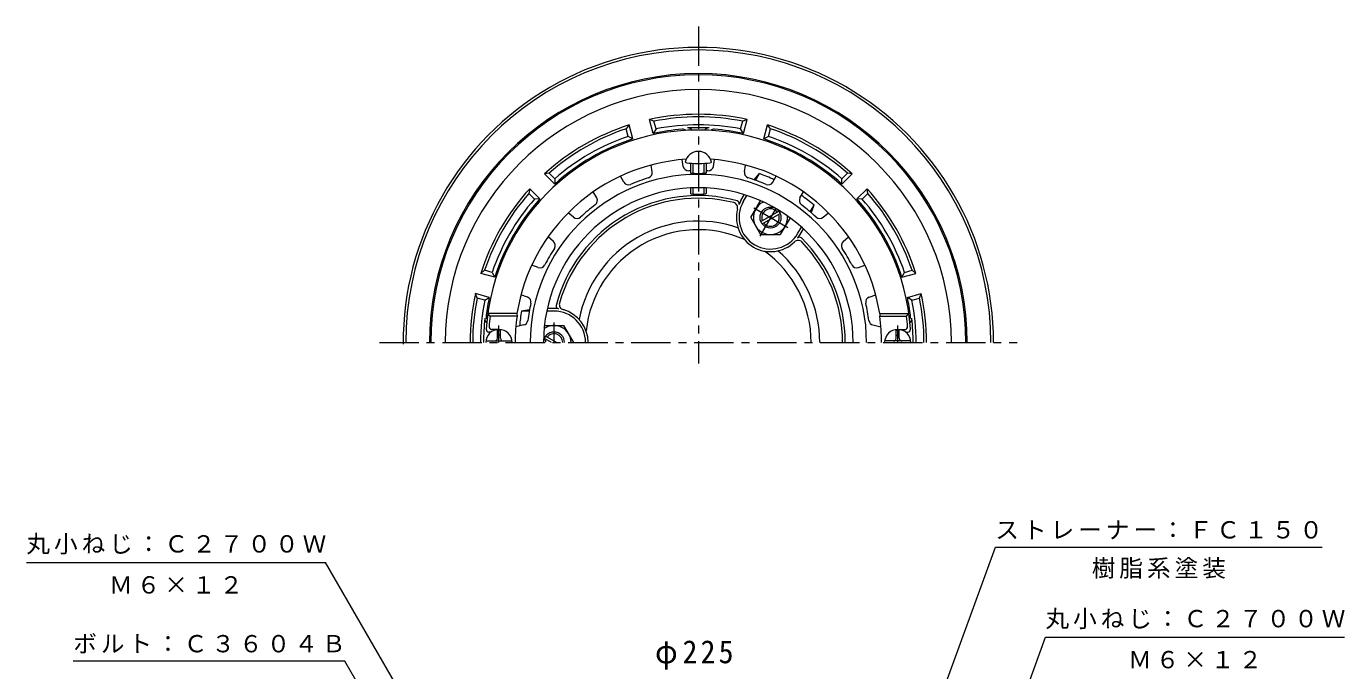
# Model space of a CAD drawing. Units: millimetres, scale not verified. Extents: x -288 to 236, y -347 to 360.
# Drawn here: x -288 to 214, y 115 to 360 of the extents above; entities that cross this region are included whole.
import ezdxf

# ---------------------------------------------------------------- set-up
doc = ezdxf.new("R2010")
doc.units = ezdxf.units.MM
doc.header["$LTSCALE"] = 3
doc.linetypes.add('CHAIN1', pattern=[8, 5, -1, 1, -1])
for name, color, linetype, lineweight in [('0-0_通り芯', 3, 'Continuous', 9), ('0-1_躯体', 2, 'Continuous', 9), ('0-2_仕上', 6, 'Continuous', 5), ('0-4_その他', 7, 'Continuous', 9), ('0-5_寸法', 7, 'Continuous', 9), ('0-A', 4, 'Continuous', 9)]:
    doc.layers.add(name, color=color, linetype=linetype, lineweight=lineweight)
doc.styles.add('ＭＳ ゴシック', font='')
doc.styles.get('ＭＳ ゴシック').set_extended_font_data('MS Gothic')

msp = doc.modelspace()

# ---------------------------------------------------------------- linework, layer by layer
at = {"layer": '0-0_通り芯', "linetype": 'CHAIN1'}
for p, q in [((-31.987, 360.311), (-31.987, 231.811)), ((-153.539, 239.811), (89.566, 239.811))]:
    msp.add_line(p, q, dxfattribs=at)
at = {"layer": '0-0_通り芯'}
for radius, start, end in [(112.5, 0.00015, 180.31191), (111.5, 0.00015, 180), (46.276, 70.96215, 169.03777), (42.99, 65.86517, 174.13474), (42.99, 0, 54.13468), (46.276, 0, 49.03771)]:
    msp.add_arc((-31.987, 239.811), radius, start, end, dxfattribs=at)
at = {"layer": '0-1_躯体'}
for p, q in [((-58.344, 322.722), (-59.512, 321.287)), ((-56.919, 317.404), (-58.344, 322.722)), ((-49.191, 319.474), (-50.616, 324.793)), ((-48.887, 324.134), (-50.616, 324.793)), ((-48.109, 321.23), (-48.887, 324.134)), ((-15.864, 321.23), (-15.086, 324.134)), ((-13.357, 324.793), (-15.086, 324.134)), ((-14.782, 319.474), (-13.357, 324.793)), ((-7.054, 317.404), (-5.629, 322.722)), ((-4.461, 321.287), (-5.629, 322.722)), ((-58.734, 318.383), (-59.512, 321.287)), ((-56.919, 317.404), (-58.734, 318.383)), ((-48.109, 321.23), (-49.191, 319.474)), ((-14.782, 319.474), (-15.864, 321.23)), ((-5.239, 318.383), (-7.054, 317.404)), ((-5.239, 318.383), (-4.461, 321.287)), ((-88.784, 304.387), (-90.611, 304.093)), ((-86.718, 300.199), (-90.611, 304.093)), ((-86.658, 302.261), (-88.784, 304.387)), ((-86.658, 302.261), (-86.718, 300.199)), ((-10.65, 301.798), (-8.683, 304.173)), ((-10.155, 301.625), (-8.684, 304.173)), ((22.685, 302.261), (24.811, 304.387)), ((22.745, 300.199), (22.685, 302.261)), ((22.745, 300.199), (26.638, 304.093)), ((26.638, 304.093), (24.811, 304.387)), ((-96.268, 298.436), (-96.562, 296.608)), ((-94.436, 294.483), (-96.562, 296.608)), ((-92.375, 294.542), (-96.268, 298.436)), ((28.402, 294.542), (32.295, 298.436)), ((30.464, 294.483), (32.589, 296.608)), ((32.589, 296.608), (32.295, 298.436)), ((-92.375, 294.542), (-94.436, 294.483)), ((-15.745, 293.942), (-14.47, 296.151)), ((-14.879, 293.442), (-13.495, 295.838)), ((10.63, 289.625), (12.101, 292.173)), ((11.028, 289.282), (12.101, 292.173)), ((30.464, 294.483), (28.402, 294.542)), ((5.906, 281.442), (7.289, 283.838)), ((6.772, 280.942), (8.047, 283.151)), ((-113.463, 267.336), (-114.898, 266.168)), ((-110.559, 266.558), (-113.463, 267.336)), ((-110.559, 266.558), (-109.579, 264.743)), ((45.606, 264.743), (46.586, 266.558)), ((46.586, 266.558), (49.49, 267.336)), ((50.925, 266.168), (49.49, 267.336)), ((-109.579, 264.743), (-114.898, 266.168)), ((45.606, 264.743), (50.925, 266.168)), ((-111.65, 257.015), (-116.968, 258.44)), ((-116.31, 256.711), (-116.968, 258.44)), ((-113.406, 255.933), (-116.31, 256.711)), ((-113.406, 255.933), (-111.65, 257.015)), ((47.677, 257.015), (52.995, 258.44)), ((49.433, 255.933), (47.677, 257.015)), ((49.433, 255.933), (52.337, 256.711)), ((52.337, 256.711), (52.995, 258.44)), ((-96.337, 252.326), (-99.377, 251.811)), ((-96.435, 251.811), (-99.377, 251.811)), ((-86.986, 251.811), (-89.753, 251.811)), ((-86.986, 252.811), (-89.536, 252.811))]:
    msp.add_line(p, q, dxfattribs=at)
at = {"layer": '0-1_躯体', "color": 4}
for p, q in [((-11.986, 287.442), (-8.291, 293.843)), ((-8.173, 285.891), (-1.3, 289.859)), ((-7.673, 285.025), (-0.8, 288.993)), ((2.959, 287.348), (-0.739, 280.942)), ((-90.628, 246.306), (-83.231, 246.306)), ((-79.484, 239.816), (-83.231, 246.306)), ((-87.986, 239.811), (-90.673, 241.362)), ((-85.986, 239.811), (-90.173, 242.228)), ((-79.486, 239.811), (-79.484, 239.816))]:
    msp.add_line(p, q, dxfattribs=at)
at = {"layer": '0-1_躯体', "color": 4, "linetype": 'CHAIN1'}
for p, q in [((-10.851, 291.117), (2.082, 283.65)), ((-2.486, 290.906), (-8.59, 280.335)), ((-86.986, 239.811), (-86.986, 247.404))]:
    msp.add_line(p, q, dxfattribs=at)
at = {"layer": '0-1_躯体', "color": 4}
msp.add_lwpolyline([(-11.986, 287.442), (-8.234, 280.942), (-0.739, 280.942)], dxfattribs=at)
msp.add_circle((-4.486, 287.442), 4, dxfattribs=at)
at = {"layer": '0-1_躯体'}
for centre, radius, start, end in [((-31.987, 239.811), 102.5, 0, 180), ((-31.987, 239.811), 102, 0, 180), ((-31.987, 239.811), 96.441, 0, 180), ((-31.987, 239.811), 87, 77.63522, 102.36475), ((-31.987, 239.811), 87, 107.63522, 132.36475), ((-31.987, 239.811), 86, 78.66675, 101.33324), ((-31.987, 239.811), 83, 78.79947, 101.20049), ((-31.987, 239.811), 81.876, 87.12955, 92.87045), ((-35.986, 319.586), 2, 36.49266, 92.87048), ((-27.987, 319.586), 2, 87.12952, 143.50734), ((-31.987, 239.811), 87, 47.63522, 72.36475), ((-31.987, 239.811), 86, 108.66675, 131.33324), ((-31.987, 239.811), 81.5, 107.81322, 132.18677), ((-31.987, 239.811), 83, 108.79947, 131.20049), ((-31.987, 239.811), 81.5, 94.32832, 102.18677), ((-37.986, 319.084), 2, 52.44321, 94.32849), ((-25.986, 319.084), 2, 85.67151, 127.55679), ((-31.987, 239.811), 81.5, 77.81322, 85.67168), ((-31.987, 239.811), 81.5, 47.81322, 72.18677), ((-31.987, 239.811), 83, 48.79947, 71.20049), ((-31.987, 239.811), 86, 48.66675, 71.33324), ((-31.987, 239.811), 68.451, 65.02869, 70.09653), ((-31.987, 239.811), 87, 137.63522, 162.36475), ((-31.987, 239.811), 86, 138.66675, 161.33324), ((-31.987, 239.811), 87, 17.63522, 42.36475), ((-31.987, 239.811), 86, 18.66675, 41.33324), ((-31.987, 239.811), 83, 138.79947, 161.20049), ((-31.987, 239.811), 81.5, 137.81322, 162.18677), ((-31.987, 239.811), 56, 74.62402, 165.37592), ((-31.987, 239.811), 55, 75.82635, 164.17365), ((-19.009, 291.197), 2, 345.50188, 75.82657), ((-17.403, 292.842), 1, 337.312, 74.62364), ((-4.486, 287.442), 12, 149.99997, 329.99992), ((-4.486, 287.442), 13, 150.00023, 157.31186), ((-31.987, 239.811), 68.451, 49.90335, 54.9713), ((-31.987, 239.811), 81.5, 17.81322, 42.18677), ((-31.987, 239.811), 83, 18.79947, 41.20049), ((-4.486, 287.442), 13, 165.50212, 314.49786), ((6.027, 276.743), 2, 44.17444, 134.49887), ((6.648, 278.956), 1, 45.37593, 142.68735), ((-4.486, 287.442), 13, 322.688, 329.99991), ((-31.987, 239.811), 56, 0, 45.3759), ((-31.987, 239.811), 55, 0, 44.17365), ((-31.987, 239.811), 87, 167.63525, 180), ((-31.987, 239.811), 86, 168.66676, 180), ((-31.987, 239.811), 81.5, 167.81323, 172.77383), ((-31.987, 239.811), 81.5, 7.22617, 12.18677), ((-31.987, 239.811), 86, 0, 11.33324), ((-31.987, 239.811), 87, 0, 12.36475), ((-31.987, 239.811), 83, 168.79951, 180), ((-31.987, 239.811), 68.451, 169.90335, 174.7011), ((-86.986, 239.811), 13, 82.688, 89.99991), ((-86.986, 239.811), 12, 0, 89.99992), ((-85.205, 253.697), 1, 165.37593, 262.68735), ((-82.977, 254.265), 2, 164.17444, 254.49887), ((-86.986, 239.811), 13, 0, 74.49786), ((-31.987, 239.811), 83, 0, 11.20049), ((-31.987, 239.811), 81.876, 173.5304, 180), ((-111.353, 248.811), 2, 173.52994, 229.91017), ((-110.855, 249.811), 2, 172.77383, 214.65796), ((46.882, 249.811), 2, 325.34143, 7.22617), ((47.38, 248.811), 2, 310.089, 6.47006), ((-31.987, 239.811), 81.876, 0, 6.4696)]:
    msp.add_arc(centre, radius, start, end, dxfattribs=at)
at = {"layer": '0-1_躯体', "color": 4}
for centre, radius, start, end in [((-4.482, 287.439), 6.5, 114.6368, 5.35159), ((-4.486, 287.442), 3.324, 38.65275, 201.34673), ((-4.486, 287.442), 3.324, 218.65093, 21.3484), ((-86.986, 239.816), 6.5, 359.95093, 125.35182), ((-86.986, 239.811), 4, 0, 180), ((-86.986, 239.811), 3.324, 0, 141.34756), ((-86.986, 239.811), 3.324, 158.65248, 180)]:
    msp.add_arc(centre, radius, start, end, dxfattribs=at)
at = {"layer": '0-2_仕上'}
for p, q in [((-49.544, 304.831), (-50.006, 307.452)), ((-37.726, 306.915), (-38.188, 309.536)), ((-26.247, 306.915), (-25.785, 309.536)), ((-14.429, 304.831), (-13.967, 307.452)), ((-60.331, 300.905), (-61.661, 303.209)), ((-3.642, 300.905), (-2.311, 303.209)), ((-70.723, 294.905), (-72.054, 297.209)), ((6.75, 294.905), (8.081, 297.209)), ((-79.517, 287.526), (-81.555, 289.237)), ((15.544, 287.526), (17.583, 289.237)), ((-87.23, 278.333), (-89.269, 280.044)), ((23.257, 278.333), (25.296, 280.044)), ((-92.97, 268.392), (-95.471, 269.302)), ((28.997, 268.392), (31.498, 269.302)), ((-97.074, 257.116), (-99.575, 258.026)), ((33.101, 257.116), (35.602, 258.026)), ((-101.117, 250.811), (-112.236, 250.811)), ((-98.544, 246.497), (-101.555, 245.811)), ((-101.117, 250.811), (-101.093, 249.811)), ((34.571, 246.497), (37.582, 245.811)), ((37.144, 250.811), (37.12, 249.811)), ((37.12, 249.811), (47.386, 249.811)), ((37.144, 250.811), (48.263, 250.811)), ((47.386, 249.811), (48.263, 250.811)), ((-110.987, 243.811), (-111.83, 243.811)), ((-107.987, 244.811), (-110.758, 244.811)), ((44.013, 244.811), (46.785, 244.811)), ((47.014, 243.811), (47.857, 243.811))]:
    msp.add_line(p, q, dxfattribs=at)
msp.add_lwpolyline([(-101.269, 249.811), (-111.359, 249.811), (-112.236, 250.811)], dxfattribs=at)
for centre, radius, start, end in [((-31.987, 239.811), 81, 3.58331, 176.41669), ((-31.987, 239.811), 70, 93.79813, 170.95892), ((-35.756, 307.262), 2, 190, 273.1993), ((-28.216, 307.262), 2, 266.80089, 350.00015), ((-31.987, 239.811), 70, 9.04108, 86.20193), ((-31.987, 239.811), 64.102, 0, 180), ((-31.986, 239.811), 65.556, 106.80092, 113.19908), ((-51.513, 304.483), 2, 286.80089, 10.00015), ((-31.986, 239.811), 65.556, 92.62297, 93.19908), ((-31.986, 239.811), 65.556, 86.80092, 87.37715), ((-12.46, 304.483), 2, 170, 253.1993), ((-31.986, 239.811), 65.556, 66.80092, 73.19908), ((-31.987, 239.811), 59, 0, 180), ((-58.599, 301.905), 2, 210, 293.1993), ((-5.374, 301.905), 2, 246.80089, 330.00015), ((-31.986, 239.811), 65.556, 126.80092, 133.19908), ((-72.455, 293.905), 2, 306.80089, 30.00015), ((8.482, 293.905), 2, 150, 233.1993), ((-31.986, 239.811), 65.556, 46.80092, 53.19908), ((-78.231, 289.058), 2, 230, 313.1993), ((14.258, 289.058), 2, 226.80089, 310.00015), ((-88.516, 276.801), 2, 326.80089, 50.00015), ((24.543, 276.801), 2, 130, 213.1993), ((-31.986, 239.811), 65.556, 146.80092, 153.19908), ((-31.987, 239.811), 65.556, 26.80092, 33.19908), ((-92.286, 270.271), 2, 250, 333.1993), ((28.313, 270.271), 2, 206.80089, 290.00015), ((-97.758, 255.236), 2, 346.80089, 70.00015), ((33.785, 255.236), 2, 110.00002, 193.19928), ((-31.986, 239.811), 65.556, 166.80092, 172.65529), ((-31.987, 239.811), 65.556, 7.34471, 13.19908), ((-31.987, 239.811), 80, 172.81923, 175.64424), ((-31.987, 239.811), 69.827, 171.76624, 180), ((-98.988, 248.447), 2, 282.84143, 352.65538), ((35.015, 248.447), 2, 187.34462, 257.15857), ((-31.987, 239.811), 69.827, 0, 8.23376), ((-31.987, 239.811), 80, 4.35576, 7.18077), ((-111.83, 244.811), 1, 176.41653, 270), ((-110.758, 245.811), 1, 175.64381, 270), ((46.785, 245.811), 1, 270, 4.35619), ((47.857, 244.811), 1, 270, 3.58347)]:
    msp.add_arc(centre, radius, start, end, dxfattribs=at)
at = {"layer": '0-5_寸法'}
for p, q in [((32.586, 28.199), (81.208, 161.787)), ((81.208, 161.787), (205.708, 161.787)), ((-288.084, 156.032), (-174.084, 156.032)), ((-102.309, 31.713), (-174.084, 156.032)), ((44.536, -25.69), (100.307, 127.542)), ((100.307, 127.542), (214.307, 127.542))]:
    msp.add_line(p, q, dxfattribs=at)
msp.add_lwpolyline([(-90.31, -13.989), (-166.712, 118.343), (-270.212, 118.343)], dxfattribs=at)
at = {"layer": '0-A'}
for p, q in [((-34.987, 308.141), (-34.987, 304.549)), ((-34.117, 308.094), (-34.117, 304.358)), ((-29.857, 308.094), (-29.857, 304.358)), ((-28.987, 308.141), (-28.987, 304.549)), ((-34.987, 298.734), (-34.987, 296.552)), ((-34.117, 298.772), (-34.117, 296.417)), ((-29.857, 298.772), (-29.857, 296.417)), ((-28.987, 298.734), (-28.987, 296.552)), ((-107.386, 244.561), (-108.587, 244.561)), ((-108.587, 241.411), (-108.587, 244.561)), ((-107.386, 242.561), (-108.587, 242.561)), ((-107.386, 241.411), (-107.386, 244.561)), ((43.413, 244.561), (44.614, 244.561)), ((43.413, 241.411), (43.413, 244.561)), ((43.413, 242.561), (44.614, 242.561)), ((43.413, 241.411), (43.413, 242.561)), ((44.614, 241.411), (44.614, 244.561)), ((44.614, 241.411), (44.614, 242.561)), ((-112.95, 240.411), (-103.023, 240.411)), ((48.977, 240.411), (39.05, 240.411))]:
    msp.add_line(p, q, dxfattribs=at)
at = {"layer": '0-A', "linetype": 'CHAIN1'}
for p, q in [((-107.987, 239.811), (-107.987, 246.318)), ((44.013, 239.811), (44.013, 246.318)), ((44.013, 239.811), (44.013, 246.318))]:
    msp.add_line(p, q, dxfattribs=at)
at = {"layer": '0-A'}
for centre, radius, start, end in [((-31.987, 307.564), 5.088, 10.64211, 169.35789), ((-107.987, 239.811), 5, 0, 180), ((-109.587, 241.411), 1, 270, 0), ((-106.386, 241.411), 1, 180, 270), ((44.013, 239.811), 5, 0, 180), ((42.413, 241.411), 1, 270, 0), ((42.413, 241.411), 1, 270, 0), ((45.614, 241.411), 1, 180, 270), ((45.614, 241.411), 1, 180, 270)]:
    msp.add_arc(centre, radius, start, end, dxfattribs=at)
for centre, major_axis, ratio, start_param, end_param in [((-31.987, 308.503), (-5, 0), 0.0905, 6.2831853, 9.424778), ((-31.987, 304.549), (-3, 0), 0.0904, 6.2831818, 9.4248067), ((-31.987, 296.552), (-3, 0), 0.0642, 6.2831765, 9.4247692)]:
    msp.add_ellipse(centre, major_axis=major_axis, ratio=ratio, start_param=start_param, end_param=end_param, dxfattribs=at)

# ---------------------------------------------------------------- texts
at = {"layer": '0-4_その他', "color": 2, "insert": (-48.487, 115.167), "char_height": 8.798, "attachment_point": 7, "style": 'ＭＳ ゴシック'}
msp.add_mtext('\\T1.21;\\W0.95;φ225', dxfattribs=at)
at = {"layer": '0-5_寸法', "char_height": 6.598, "attachment_point": 7, "style": 'ＭＳ ゴシック'}
for s, insert in [('\\T1.17;ストレーナー：ＦＣ１５０', (81.208, 164.787)), ('\\T1.17;丸小ねじ：Ｃ２７００Ｗ', (-288.084, 159.032)), ('\\T1.17;樹脂系塗装', (117.958, 149.787)), ('\\T1.17;Ｍ６×１２', (-256.584, 144.032)), ('\\T1.17;丸小ねじ：Ｃ２７００Ｗ', (100.307, 130.542)), ('\\T1.17;ボルト：Ｃ３６０４Ｂ', (-270.212, 121.343)), ('\\T1.17;Ｍ６×１２', (131.807, 115.542))]:
    msp.add_mtext(s, dxfattribs=dict(at, insert=insert))

doc.saveas('drawing.dxf')
